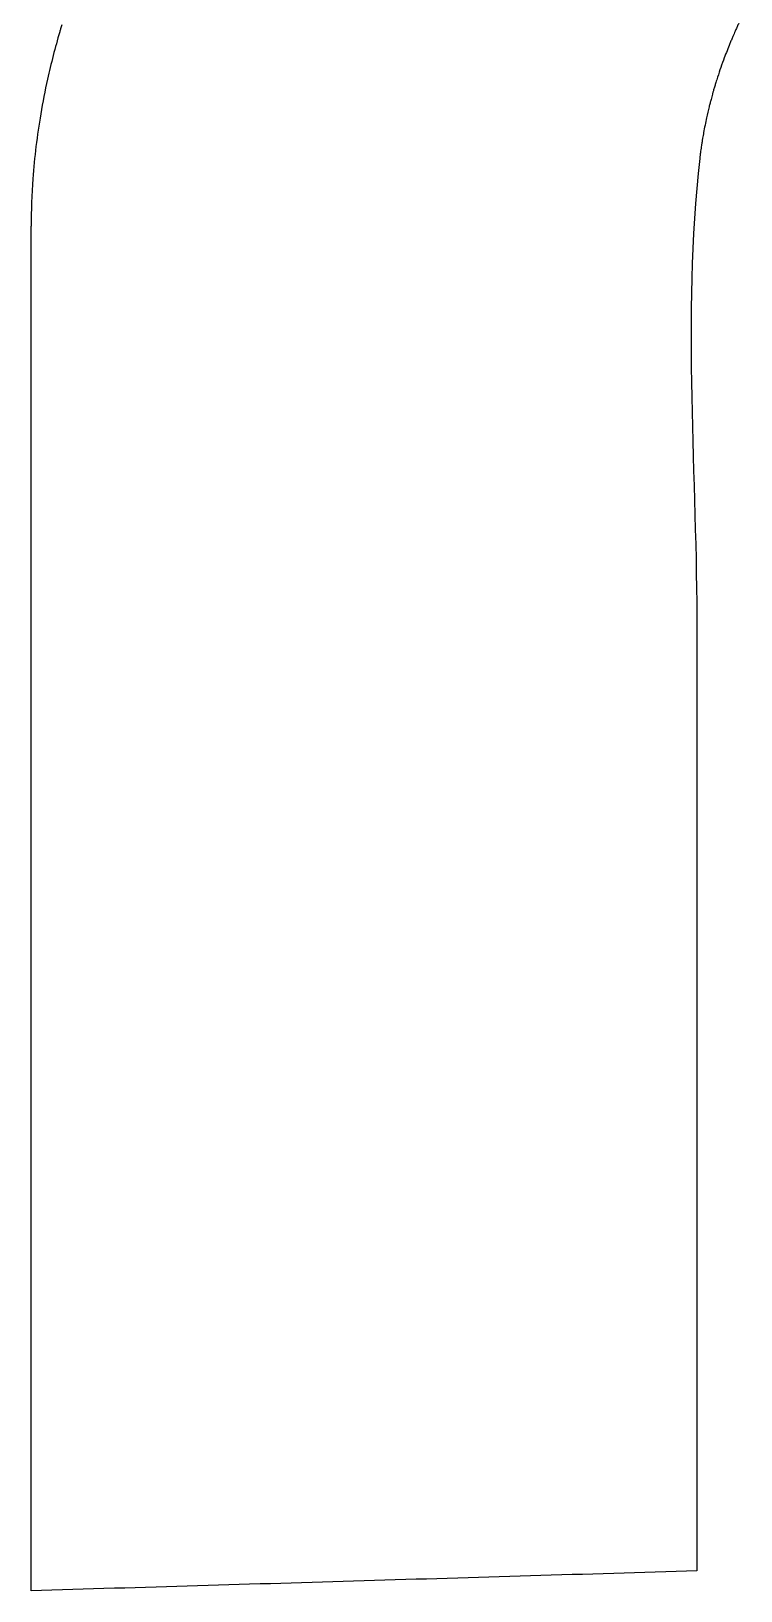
# Model space of a CAD drawing. Header units: millimetres. Extents: x 89860 to 502050, y -351975 to 882300.
# Drawn here: x 363011.018 to 363012.526, y 79713.398 to 79716.711 of the extents above; entities that cross this region are included whole.
import ezdxf

# ---------------------------------------------------------------- set-up
doc = ezdxf.new("R2010")
doc.units = ezdxf.units.MM
doc.header["$LTSCALE"] = 150
doc.layers.add('-----20 General Symbol', color=3, linetype='Continuous')
doc.layers.add('-----29 Cable Schedule', color=1, linetype='Continuous')

# ---------------------------------------------------------------- blocks, each defined once
blk = doc.blocks.new('A$C93139d4c')
at = {"layer": '-----20 General Symbol'}
for points, knots in [([(-30874.9478, -18766.5261), (-30874.9513, -18766.5335), (-30874.9548, -18766.5409), (-30874.9606, -18766.5534), (-30874.9629, -18766.5585), (-30874.9674, -18766.5685), (-30874.9697, -18766.5736), (-30874.9719, -18766.5786)], [0, 0, 0, 0, 0.425267, 0.425267, 0.712632, 0.712632, 1, 1, 1, 1]), ([(-30877.8423, -18766.5813), (-30877.8519, -18766.6149), (-30877.8614, -18766.6485), (-30877.8785, -18766.7156), (-30877.8867, -18766.7492), (-30877.905, -18766.8319), (-30877.9144, -18766.8811), (-30877.923, -18766.9303)], [0, 0, 0, 0, 0.288638, 0.288638, 0.577165, 0.577165, 1, 1, 1, 1]), ([(-30877.8333, -18766.5512), (-30877.8342, -18766.5541), (-30877.8351, -18766.557), (-30877.8368, -18766.5628), (-30877.8376, -18766.5657), (-30877.8398, -18766.5728), (-30877.8411, -18766.5771), (-30877.8423, -18766.5813)], [0, 0, 0, 0, 0.28856, 0.28856, 0.577119, 0.577119, 1, 1, 1, 1]), ([(-30874.9719, -18766.5786), (-30874.9751, -18766.5861), (-30874.9784, -18766.5936), (-30874.9838, -18766.6061), (-30874.986, -18766.6111), (-30874.9902, -18766.6213), (-30874.9924, -18766.6263), (-30874.9945, -18766.6314)], [0, 0, 0, 0, 0.424867, 0.424867, 0.712432, 0.712432, 1, 1, 1, 1]), ([(-30874.9945, -18766.6314), (-30875.0025, -18766.6515), (-30875.0104, -18766.6717), (-30875.0231, -18766.7055), (-30875.0281, -18766.7191), (-30875.0376, -18766.7465), (-30875.0421, -18766.7602), (-30875.0467, -18766.7739)], [0, 0, 0, 0, 0.424222, 0.424222, 0.712083, 0.712083, 1, 1, 1, 1]), ([(-30875.0467, -18766.7739), (-30875.049, -18766.7816), (-30875.0514, -18766.7892), (-30875.0554, -18766.8019), (-30875.057, -18766.8071), (-30875.0601, -18766.8174), (-30875.0616, -18766.8226), (-30875.0632, -18766.8278)], [0, 0, 0, 0, 0.423697, 0.423697, 0.711848, 0.711848, 1, 1, 1, 1]), ([(-30875.0683, -18766.8458), (-30875.0704, -18766.8535), (-30875.0724, -18766.8612), (-30875.0759, -18766.8741), (-30875.0773, -18766.8793), (-30875.0799, -18766.8898), (-30875.0813, -18766.895), (-30875.0826, -18766.9002)], [0, 0, 0, 0, 0.423442, 0.423442, 0.711719, 0.711719, 1, 1, 1, 1]), ([(-30875.0632, -18766.8278), (-30875.0639, -18766.8303), (-30875.0646, -18766.8329), (-30875.0659, -18766.8372), (-30875.0664, -18766.8389), (-30875.0673, -18766.8424), (-30875.0678, -18766.8441), (-30875.0683, -18766.8458)], [0, 0, 0, 0, 0.423554, 0.423554, 0.711777, 0.711777, 1, 1, 1, 1]), ([(-30877.923, -18766.9303), (-30877.9304, -18766.9762), (-30877.9374, -18767.0221), (-30877.9485, -18767.1138), (-30877.9528, -18767.1596), (-30877.9611, -18767.2726), (-30877.9632, -18767.3397), (-30877.9634, -18767.4066)], [0, 0, 0, 0, 0.288399, 0.288399, 0.576611, 0.576611, 1, 1, 1, 1]), ([(-30875.0826, -18766.9002), (-30875.0863, -18766.9156), (-30875.09, -18766.931), (-30875.0957, -18766.9569), (-30875.0978, -18766.9674), (-30875.1021, -18766.9884), (-30875.1041, -18766.9989), (-30875.1061, -18767.0094)], [0, 0, 0, 0, 0.423309, 0.423309, 0.711639, 0.711639, 1, 1, 1, 1]), ([(-30875.1061, -18767.0094), (-30875.1074, -18767.0172), (-30875.1088, -18767.0249), (-30875.111, -18767.038), (-30875.1119, -18767.0433), (-30875.1136, -18767.0539), (-30875.1144, -18767.0592), (-30875.1152, -18767.0645)], [0, 0, 0, 0, 0.423226, 0.423226, 0.711611, 0.711611, 1, 1, 1, 1]), ([(-30875.1226, -18767.1195), (-30875.1974, -18767.8006), (-30875.1343, -18768.4704), (-30875.1343, -18769.818), (-30875.1343, -18770.4947), (-30875.1343, -18771.8248), (-30875.1343, -18772.4783), (-30875.1343, -18773.1198)], [0, 0, 0, 0, 0.323825, 0.323825, 0.661843, 0.661843, 1, 1, 1, 1]), ([(-30875.1152, -18767.0645), (-30875.1164, -18767.0723), (-30875.1175, -18767.08), (-30875.1193, -18767.0931), (-30875.12, -18767.0984), (-30875.1213, -18767.1089), (-30875.1219, -18767.1142), (-30875.1226, -18767.1195)], [0, 0, 0, 0, 0.423255, 0.423255, 0.711626, 0.711626, 1, 1, 1, 1]), ([(-30877.9634, -18773.2042), (-30877.9634, -18772.4121), (-30877.9634, -18771.6017), (-30877.9634, -18770.2279), (-30877.9634, -18769.6744), (-30877.9634, -18768.5521), (-30877.9634, -18767.9832), (-30877.9634, -18767.4066)], [0, 0, 0, 0, 0.43146, 0.43146, 0.715691, 0.715691, 1, 1, 1, 1]), ([(-30875.1343, -18773.1198), (-30875.6058, -18773.1339), (-30876.0773, -18773.1479), (-30876.7846, -18773.1691), (-30877.0204, -18773.1761), (-30877.4919, -18773.1902), (-30877.7277, -18773.1972), (-30877.9634, -18773.2042)], [0, 0, 0, 0, 0.5, 0.5, 0.75, 0.75, 1, 1, 1, 1])]:
    blk.add_open_spline(points, degree=3, knots=knots, dxfattribs=at)

msp = doc.modelspace()

# ---------------------------------------------------------------- block references
at = {"layer": '-----29 Cable Schedule', "xscale": 0.5, "yscale": 0.5, "zscale": 0.5}
msp.add_blockref('A$C93139d4c', (378450, 89100), dxfattribs=at)

doc.saveas('drawing.dxf')
